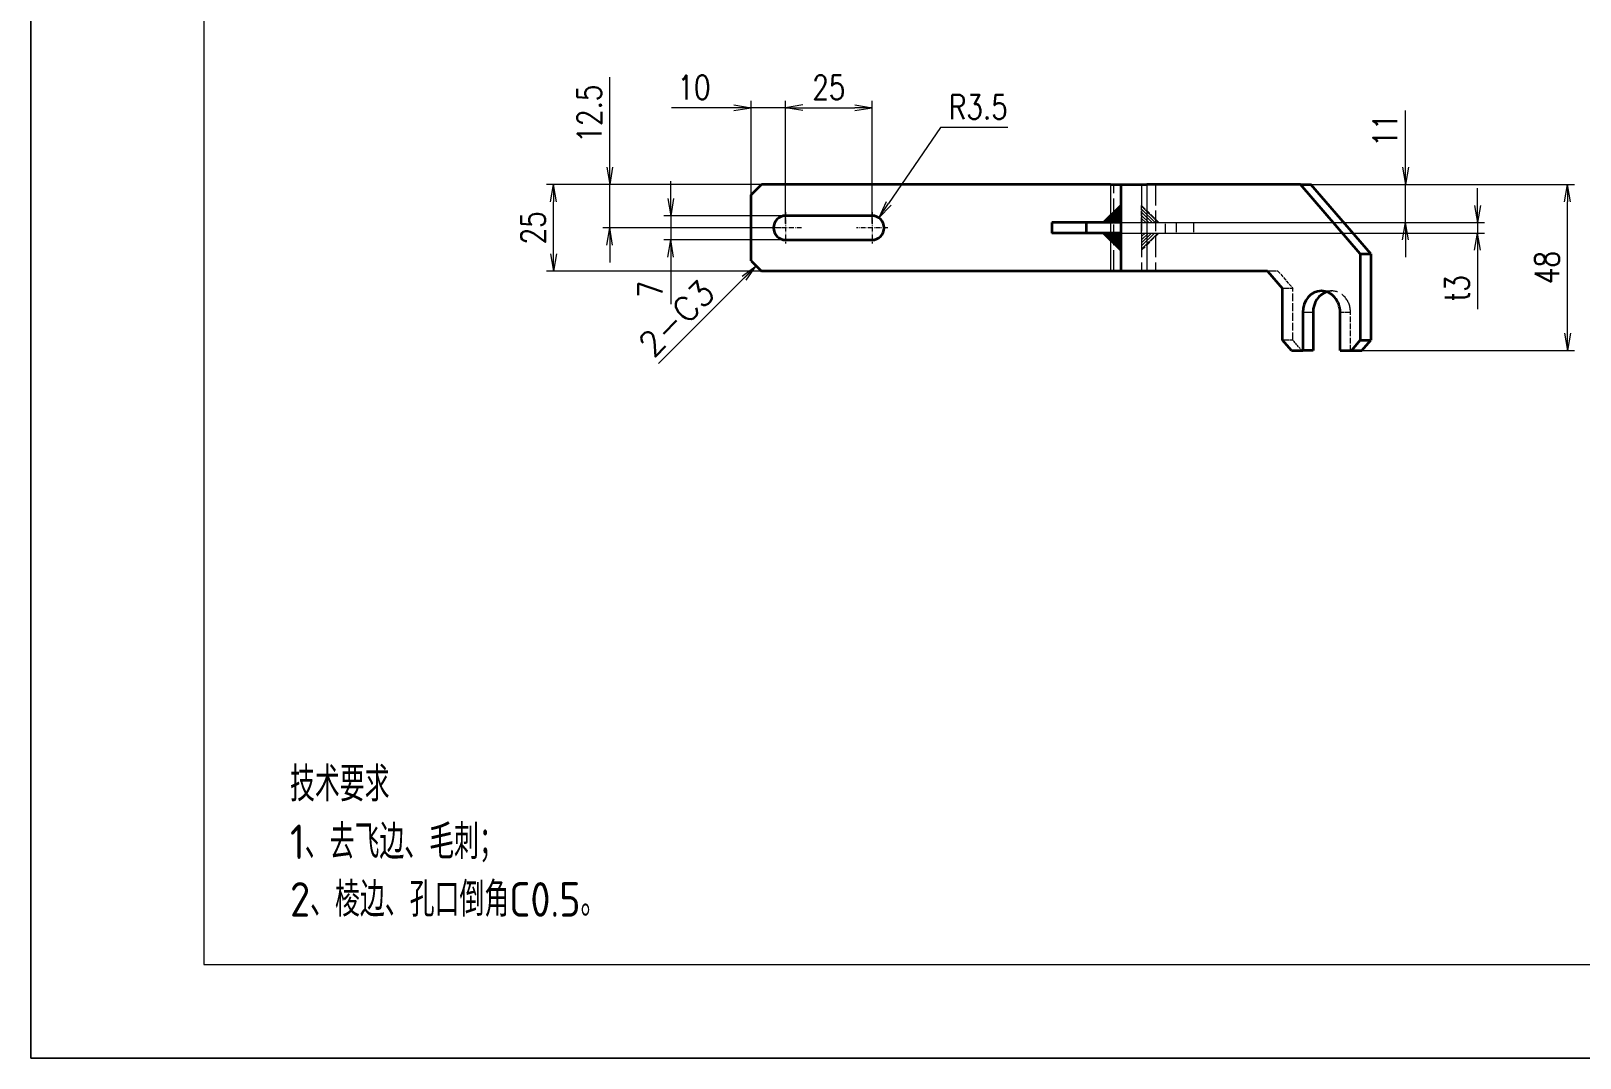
# Model space of a CAD drawing. Header units: millimetres. Extents: x -49572 to 104182, y -50696 to 51993.
# Drawn here: x -46816.6 to -46368.4, y 48892.6 to 49189.6 of the extents above; entities that cross this region are included whole.
import ezdxf
from ezdxf.enums import TextEntityAlignment as Align

# ---------------------------------------------------------------- set-up
doc = ezdxf.new("R2010")
doc.units = ezdxf.units.MM
doc.header["$LTSCALE"] = 0.5
for name, pattern in [('AM_ISO02W050x2', [3.75, 3, -0.75]), ('DASHDOT', [18.5, 12, -3, 0.5, -3]), ('DASHED', [15, 12, -3])]:
    doc.linetypes.add(name, pattern=pattern)
for name, color, linetype, lineweight in [('DIM', 3, 'Continuous', 13), ('DRAWING', 7, 'Continuous', 35), ('HIDDEN', 1, 'AM_ISO02W050x2', 18), ('图框', 7, 'Continuous', 18), ('标注线', 3, 'Continuous', 18), ('粗实线', 7, 'Continuous', 35), ('虚线', 1, 'AM_ISO02W050x2', 18)]:
    doc.layers.add(name, color=color, linetype=linetype, lineweight=lineweight)
doc.layers.add('打印', color=7, linetype='Continuous', lineweight=15, plot=False)
doc.layers.add('打印-禁用', color=7, linetype='Continuous', lineweight=15, plot=False)
doc.styles.add('DIM', font='romans.shx', dxfattribs={"width": 0.8, "bigfont": 'bigfont.shx'})
doc.styles.add('机械长仿宋', font='gbenor.shx', dxfattribs={"height": 1, "bigfont": 'gbcbig.shx'})
doc.dimstyles.new('DEH 1-2$0', dxfattribs={"dimscale": 2, "dimtxt": 3.5, "dimasz": 2.5, "dimexe": 1, "dimexo": 0.625, "dimgap": 1.2, "dimtad": 1, "dimdsep": 46, "dimtxsty": 'DIM', "dimblk": 'OPEN', "dimcen": 0, "dimclrd": 8, "dimclre": 8, "dimclrt": 2, "dimazin": 2, "dimtfac": 0.5, "dimtmove": 0, "dimatfit": 3, "dimldrblk": 'OPEN', "dimfxl": 0, "dimtolj": 2, "dimlwd": 13, "dimlwe": 13, "dimarcsym": 0})
doc.dimstyles.new('DEH 1-2$4', dxfattribs={"dimscale": 2, "dimtxt": 3.5, "dimasz": 2.5, "dimexe": 1, "dimexo": 0.625, "dimgap": 1.2, "dimtad": 1, "dimtoh": 1, "dimdsep": 46, "dimtxsty": 'DIM', "dimblk": 'OPEN', "dimcen": 0, "dimclrd": 8, "dimclre": 8, "dimclrt": 2, "dimazin": 2, "dimtfac": 0.5, "dimtofl": 0, "dimtmove": 0, "dimatfit": 3, "dimldrblk": 'OPEN', "dimfxl": 0, "dimtolj": 2, "dimlwd": 18, "dimlwe": 18, "dimarcsym": 0})
doc.dimstyles.new('LAM1-1', dxfattribs={"dimtxt": 3.5, "dimasz": 2.5, "dimexe": 1, "dimexo": 0.625, "dimgap": 1.2, "dimtad": 3, "dimdsep": 46, "dimtxsty": 'DIM', "dimblk": 'OPEN', "dimcen": 0, "dimclrd": 3, "dimclre": 3, "dimclrt": 2, "dimazin": 2, "dimtfac": 0.5, "dimtmove": 0, "dimatfit": 3, "dimldrblk": 'OPEN', "dimfxl": 0, "dimlwd": 13, "dimlwe": 13, "dimarcsym": 0})

# ---------------------------------------------------------------- blocks, each defined once
blk = doc.blocks.new('GZDEH零件A3图框V01版')
at = {"layer": '图框', "linetype": 'Continuous'}
for p, q in [((2882.49, -1554.46), (2882.49, -1832.96)), ((2882.49, -1832.96), (3272.49, -1832.96))]:
    blk.add_line(p, q, dxfattribs=at)
at = {"layer": '打印-禁用', "linetype": 'Continuous'}
for p, q in [((2857.49, -1549.46), (2857.49, -1846.46)), ((2857.49, -1846.46), (3277.49, -1846.46))]:
    blk.add_line(p, q, dxfattribs=at)
blk = doc.blocks.new('DEH A3')
at = {"layer": '图框'}
blk.add_blockref('GZDEH零件A3图框V01版', (-2857.49, 1846.46), dxfattribs=at)
blk = doc.blocks.new('WELDING_5')
at = {"layer": '粗实线'}
blk.add_hatch(color=256, dxfattribs=at).paths.add_polyline_path([(0, 5), (0, 0), (5, 0)])
for q in [(0, 5), (5, 0)]:
    blk.add_line((0, 0), q, dxfattribs=at)
blk.add_lwpolyline([(0, 5), (5, 0)], dxfattribs=at)
blk = doc.blocks.new('WELDING_5_H')
at = {"layer": '虚线'}
h = blk.add_hatch(dxfattribs=at)
h.set_pattern_fill('ANSI31', color=256, scale=0.2, angle=90, style=0)
h.paths.add_polyline_path([(0, 5), (0, 0), (5, 0)])
for q in [(0, 5), (5, 0)]:
    blk.add_line((0, 0), q, dxfattribs=at)
blk.add_lwpolyline([(0, 5), (5, 0)], dxfattribs=at)
blk = doc.blocks.new('_Open')
at = {"color": 0, "linetype": 'ByBlock', "lineweight": -2}
for p, q in [((-1, 0.167), (0, 0)), ((-1, -0.167), (0, 0)), ((0, 0), (-1, 0))]:
    blk.add_line(p, q, dxfattribs=at)
blk = doc.blocks.new('*D56')
at = {"layer": 'Defpoints', "color": 0, "transparency": 16777216}
for p in [(-46665.39, 49145.2), (-46553.47, 49145.2), (-46557.79, 49120.2)]:
    blk.add_point(p, dxfattribs=at)
at = {"layer": '标注线', "color": 8, "lineweight": 13, "transparency": 16777216}
for p, q in [((-46554.72, 49145.2), (-46667.39, 49145.2)), ((-46665.39, 49125.2), (-46665.39, 49140.2)), ((-46559.04, 49120.2), (-46667.39, 49120.2))]:
    blk.add_line(p, q, dxfattribs=at)
at = {"layer": '标注线', "color": 8, "lineweight": 13, "transparency": 16777216, "xscale": 5, "yscale": 5, "zscale": 5}
for p, rotation in [((-46665.39, 49145.2), 90), ((-46665.39, 49120.2), 270)]:
    blk.add_blockref('_Open', p, dxfattribs=dict(at, rotation=rotation))
at = {"layer": '标注线', "color": 2, "transparency": 16777216, "insert": (-46671.29, 49132.7), "char_height": 7, "attachment_point": 5, "rotation": 90, "style": 'DIM'}
blk.add_mtext('\\A2;25', dxfattribs=at)
blk = doc.blocks.new('*D57')
at = {"layer": 'Defpoints', "color": 0, "transparency": 16777216}
for p in [(-46649.14, 49145.2), (-46594.33, 49145.2), (-46598.22, 49132.7)]:
    blk.add_point(p, dxfattribs=at)
at = {"layer": '标注线', "color": 8, "lineweight": 13, "transparency": 16777216}
for p, q in [((-46649.14, 49150.2), (-46649.14, 49176.27)), ((-46595.58, 49145.2), (-46651.14, 49145.2)), ((-46649.14, 49132.7), (-46649.14, 49145.2)), ((-46599.47, 49132.7), (-46651.14, 49132.7)), ((-46649.14, 49127.7), (-46649.14, 49122.7))]:
    blk.add_line(p, q, dxfattribs=at)
at = {"layer": '标注线', "color": 8, "lineweight": 13, "transparency": 16777216, "xscale": 5, "yscale": 5, "zscale": 5}
for p, rotation in [((-46649.14, 49145.2), 270), ((-46649.14, 49132.7), 90)]:
    blk.add_blockref('_Open', p, dxfattribs=dict(at, rotation=rotation))
at = {"layer": '标注线', "color": 2, "transparency": 16777216, "insert": (-46655.04, 49165.73), "char_height": 7, "attachment_point": 5, "rotation": 90, "style": 'DIM'}
blk.add_mtext('\\A2;12.5', dxfattribs=at)
blk = doc.blocks.new('*D58')
at = {"layer": 'Defpoints', "color": 0, "transparency": 16777216}
for p in [(-46608.22, 49167.42), (-46608.22, 49137.39), (-46598.22, 49132.7)]:
    blk.add_point(p, dxfattribs=at)
at = {"layer": '标注线', "color": 8, "lineweight": 13, "transparency": 16777216}
for p, q in [((-46613.22, 49167.42), (-46631.28, 49167.42)), ((-46608.22, 49138.64), (-46608.22, 49169.42)), ((-46598.22, 49167.42), (-46608.22, 49167.42)), ((-46598.22, 49133.95), (-46598.22, 49169.42)), ((-46593.22, 49167.42), (-46588.22, 49167.42))]:
    blk.add_line(p, q, dxfattribs=at)
at = {"layer": '标注线', "color": 8, "lineweight": 13, "transparency": 16777216, "xscale": 5, "yscale": 5, "zscale": 5}
blk.add_blockref('_Open', (-46608.22, 49167.42), dxfattribs=at)
at = {"layer": '标注线', "color": 8, "lineweight": 13, "transparency": 16777216, "xscale": 5, "yscale": 5, "zscale": 5, "rotation": 180}
blk.add_blockref('_Open', (-46598.22, 49167.42), dxfattribs=at)
at = {"layer": '标注线', "color": 2, "transparency": 16777216, "insert": (-46624.75, 49173.32), "char_height": 7, "attachment_point": 5, "style": 'DIM'}
blk.add_mtext('\\A2;10', dxfattribs=at)
blk = doc.blocks.new('*D59')
at = {"layer": 'Defpoints', "color": 0, "transparency": 16777216}
for p in [(-46573.22, 49167.42), (-46598.22, 49132.7), (-46573.22, 49132.7)]:
    blk.add_point(p, dxfattribs=at)
at = {"layer": '标注线', "color": 8, "lineweight": 13, "transparency": 16777216}
for p, q in [((-46598.22, 49133.95), (-46598.22, 49169.42)), ((-46593.22, 49167.42), (-46578.22, 49167.42)), ((-46573.22, 49133.95), (-46573.22, 49169.42))]:
    blk.add_line(p, q, dxfattribs=at)
at = {"layer": '标注线', "color": 8, "lineweight": 13, "transparency": 16777216, "xscale": 5, "yscale": 5, "zscale": 5, "rotation": 180}
blk.add_blockref('_Open', (-46598.22, 49167.42), dxfattribs=at)
at = {"layer": '标注线', "color": 8, "lineweight": 13, "transparency": 16777216, "xscale": 5, "yscale": 5, "zscale": 5}
blk.add_blockref('_Open', (-46573.22, 49167.42), dxfattribs=at)
at = {"layer": '标注线', "color": 2, "transparency": 16777216, "insert": (-46585.72, 49173.32), "char_height": 7, "attachment_point": 5, "style": 'DIM'}
blk.add_mtext('\\A2;25', dxfattribs=at)
blk = doc.blocks.new('*D60')
at = {"layer": 'Defpoints', "color": 0, "transparency": 16777216}
for p in [(-46571.24, 49135.59), (-46573.22, 49132.7)]:
    blk.add_point(p, dxfattribs=at)
at = {"layer": '标注线', "color": 8, "lineweight": 18, "transparency": 16777216}
for p, q in [((-46553.39, 49161.73), (-46568.42, 49139.72)), ((-46533.93, 49161.73), (-46553.39, 49161.73))]:
    blk.add_line(p, q, dxfattribs=at)
at = {"layer": '标注线', "color": 8, "lineweight": 18, "transparency": 16777216, "xscale": 5, "yscale": 5, "zscale": 5, "rotation": 235.6729639181866}
blk.add_blockref('_Open', (-46571.24, 49135.59), dxfattribs=at)
at = {"layer": '标注线', "color": 2, "transparency": 16777216, "insert": (-46542.46, 49167.63), "char_height": 7, "attachment_point": 5, "style": 'DIM'}
blk.add_mtext('\\A2;R3.5', dxfattribs=at)
blk = doc.blocks.new('*D61')
at = {"layer": 'Defpoints', "color": 0, "transparency": 16777216}
for p in [(-46583.45, 49136.2), (-46631.46, 49129.2), (-46583.45, 49129.2)]:
    blk.add_point(p, dxfattribs=at)
at = {"layer": '标注线', "color": 8, "lineweight": 13, "transparency": 16777216}
for p, q in [((-46631.46, 49141.2), (-46631.46, 49146.2)), ((-46584.7, 49136.2), (-46633.46, 49136.2)), ((-46631.46, 49136.2), (-46631.46, 49129.2)), ((-46584.7, 49129.2), (-46633.46, 49129.2)), ((-46631.46, 49124.2), (-46631.46, 49110.67))]:
    blk.add_line(p, q, dxfattribs=at)
at = {"layer": '标注线', "color": 8, "lineweight": 13, "transparency": 16777216, "xscale": 5, "yscale": 5, "zscale": 5}
for p, rotation in [((-46631.46, 49136.2), 270), ((-46631.46, 49129.2), 90)]:
    blk.add_blockref('_Open', p, dxfattribs=dict(at, rotation=rotation))
at = {"layer": '标注线', "color": 2, "transparency": 16777216, "insert": (-46637.36, 49114.93), "char_height": 7, "attachment_point": 5, "rotation": 90, "style": 'DIM'}
blk.add_mtext('\\A2;7', dxfattribs=at)
blk = doc.blocks.new('*D62')
at = {"layer": 'Defpoints', "color": 0, "transparency": 16777216}
for p in [(-46515.77, 49145.2), (-46418.86, 49145.2), (-46515.77, 49134.2)]:
    blk.add_point(p, dxfattribs=at)
at = {"layer": '标注线', "color": 8, "lineweight": 13, "transparency": 16777216}
for p, q in [((-46418.86, 49150.2), (-46418.86, 49166.67)), ((-46514.52, 49145.2), (-46416.86, 49145.2)), ((-46418.86, 49134.2), (-46418.86, 49145.2)), ((-46514.52, 49134.2), (-46416.86, 49134.2)), ((-46418.86, 49129.2), (-46418.86, 49124.2))]:
    blk.add_line(p, q, dxfattribs=at)
at = {"layer": '标注线', "color": 8, "lineweight": 13, "transparency": 16777216, "xscale": 5, "yscale": 5, "zscale": 5}
for p, rotation in [((-46418.86, 49145.2), 270), ((-46418.86, 49134.2), 90)]:
    blk.add_blockref('_Open', p, dxfattribs=dict(at, rotation=rotation))
at = {"layer": '标注线', "color": 2, "transparency": 16777216, "insert": (-46424.76, 49160.93), "char_height": 7, "attachment_point": 5, "rotation": 90, "style": 'DIM'}
blk.add_mtext('\\A2;11', dxfattribs=at)
blk = doc.blocks.new('*D63')
at = {"layer": 'Defpoints', "color": 0, "transparency": 16777216}
for p in [(-46517.31, 49134.2), (-46517.31, 49131.2), (-46398.04, 49131.2)]:
    blk.add_point(p, dxfattribs=at)
at = {"layer": '标注线', "color": 8, "lineweight": 13, "transparency": 16777216}
for p, q in [((-46398.04, 49139.2), (-46398.04, 49144.2)), ((-46516.06, 49134.2), (-46396.04, 49134.2)), ((-46516.06, 49131.2), (-46396.04, 49131.2)), ((-46398.04, 49134.2), (-46398.04, 49131.2)), ((-46398.04, 49126.2), (-46398.04, 49109.2))]:
    blk.add_line(p, q, dxfattribs=at)
at = {"layer": '标注线', "color": 8, "lineweight": 13, "transparency": 16777216, "xscale": 5, "yscale": 5, "zscale": 5}
for p, rotation in [((-46398.04, 49134.2), 270), ((-46398.04, 49131.2), 90)]:
    blk.add_blockref('_Open', p, dxfattribs=dict(at, rotation=rotation))
at = {"layer": '标注线', "color": 2, "transparency": 16777216, "insert": (-46403.94, 49115.2), "char_height": 7, "attachment_point": 5, "rotation": 90, "style": 'DIM'}
blk.add_mtext('\\A2;{\\Fromans,bigfont|c134;t}3', dxfattribs=at)
blk = doc.blocks.new('*D64')
at = {"layer": 'Defpoints', "color": 0, "transparency": 16777216}
for p in [(-46456.14, 49145.2), (-46371.99, 49145.2), (-46434.53, 49097.2)]:
    blk.add_point(p, dxfattribs=at)
at = {"layer": '标注线', "color": 8, "lineweight": 13, "transparency": 16777216}
for p, q in [((-46454.89, 49145.2), (-46369.99, 49145.2)), ((-46371.99, 49102.2), (-46371.99, 49140.2)), ((-46433.28, 49097.2), (-46369.99, 49097.2))]:
    blk.add_line(p, q, dxfattribs=at)
at = {"layer": '标注线', "color": 8, "lineweight": 13, "transparency": 16777216, "xscale": 5, "yscale": 5, "zscale": 5}
for p, rotation in [((-46371.99, 49145.2), 90), ((-46371.99, 49097.2), 270)]:
    blk.add_blockref('_Open', p, dxfattribs=dict(at, rotation=rotation))
at = {"layer": '标注线', "color": 2, "transparency": 16777216, "insert": (-46377.89, 49121.2), "char_height": 7, "attachment_point": 5, "rotation": 90, "style": 'DIM'}
blk.add_mtext('\\A2;48', dxfattribs=at)
blk = doc.blocks.new('CHAMFER_DIM_L')
at = {"layer": 'DIM', "color": 2, "style": 'DIM'}
blk.add_attdef('000', text='', height=3.5, rotation=270, dxfattribs=at).set_placement((0, 7), align=Align.BOTTOM_RIGHT)
at = {"layer": 'DIM'}
blk.add_leader([(0, 0), (0, 20)], dimstyle='LAM1-1', dxfattribs=at)

msp = doc.modelspace()

# ---------------------------------------------------------------- linework, layer by layer
at = {"color": 7, "lineweight": 35, "ltscale": 0.106066}
for p, q in [((-46608.216, 49142.2), (-46605.216, 49145.2)), ((-46608.216, 49123.2), (-46605.216, 49120.2))]:
    msp.add_line(p, q, dxfattribs=at)
at = {"color": 7, "lineweight": 35}
for p, q in [((-46504.216, 49145.2), (-46605.216, 49145.2)), ((-46501.216, 49145.2), (-46501.216, 49120.2)), ((-46449.255, 49145.2), (-46493.716, 49145.2)), ((-46431.933, 49125.2), (-46449.255, 49145.2)), ((-46428.933, 49125.2), (-46446.255, 49145.2)), ((-46573.216, 49136.2), (-46598.216, 49136.2)), ((-46598.216, 49129.2), (-46573.216, 49129.2)), ((-46431.933, 49125.2), (-46431.933, 49100.2)), ((-46428.933, 49125.2), (-46428.933, 49100.2)), ((-46504.216, 49120.2), (-46605.216, 49120.2)), ((-46458.78, 49120.2), (-46493.716, 49120.2))]:
    msp.add_line(p, q, dxfattribs=at)
at = {"color": 7, "lineweight": 13, "ltscale": 0.275}
for p, q in [((-46504.216, 49145.2), (-46504.216, 49134.2)), ((-46504.216, 49131.2), (-46504.216, 49120.2))]:
    msp.add_line(p, q, dxfattribs=at)
at = {"color": 7, "lineweight": 35, "ltscale": 0.075}
for p, q in [((-46504.216, 49145.2), (-46501.216, 49145.2)), ((-46449.255, 49145.2), (-46446.255, 49145.2)), ((-46521.216, 49134.2), (-46521.216, 49131.2)), ((-46511.216, 49134.2), (-46511.216, 49131.2)), ((-46501.216, 49134.2), (-46501.216, 49131.2)), ((-46431.933, 49125.2), (-46428.933, 49125.2)), ((-46501.216, 49120.2), (-46504.216, 49120.2)), ((-46431.933, 49100.2), (-46428.933, 49100.2)), ((-46445.604, 49097.2), (-46448.604, 49097.2)), ((-46434.532, 49097.2), (-46431.532, 49097.2))]:
    msp.add_line(p, q, dxfattribs=at)
at = {"color": 1, "linetype": 'DASHED', "lineweight": 13}
for p, q in [((-46503.216, 49120.2), (-46503.216, 49145.2)), ((-46495.216, 49145.2), (-46495.216, 49120.2)), ((-46491.216, 49145.2), (-46491.216, 49120.2))]:
    msp.add_line(p, q, dxfattribs=at)
at = {"color": 7, "lineweight": 35, "ltscale": 0.1875}
for p, q in [((-46501.216, 49145.2), (-46493.716, 49145.2)), ((-46493.716, 49120.2), (-46501.216, 49120.2))]:
    msp.add_line(p, q, dxfattribs=at)
at = {"color": 7, "lineweight": 13}
msp.add_line((-46493.716, 49145.2), (-46493.716, 49120.2), dxfattribs=at)
at = {"color": 7, "lineweight": 35, "ltscale": 0.475}
msp.add_line((-46608.216, 49123.2), (-46608.216, 49142.2), dxfattribs=at)
at = {"color": 2, "linetype": 'DASHDOT', "lineweight": 13, "ltscale": 0.227502}
for p, q in [((-46598.216, 49137.25), (-46598.216, 49128.15)), ((-46573.216, 49137.25), (-46573.216, 49128.15))]:
    msp.add_line(p, q, dxfattribs=at)
at = {"color": 2, "linetype": 'DASHDOT', "lineweight": 13, "ltscale": 0.22749}
for p, q in [((-46593.666, 49132.7), (-46602.765, 49132.7)), ((-46568.666, 49132.7), (-46577.765, 49132.7))]:
    msp.add_line(p, q, dxfattribs=at)
at = {"color": 7, "lineweight": 35, "ltscale": 0.25}
for p, q in [((-46511.216, 49134.2), (-46521.216, 49134.2)), ((-46511.216, 49131.2), (-46521.216, 49131.2)), ((-46501.216, 49134.2), (-46511.216, 49134.2)), ((-46501.216, 49131.2), (-46511.216, 49131.2))]:
    msp.add_line(p, q, dxfattribs=at)
at = {"color": 1, "linetype": 'DASHED', "lineweight": 13, "ltscale": 0.075}
for p, q in [((-46511.216, 49131.2), (-46511.216, 49134.2)), ((-46504.216, 49134.2), (-46504.216, 49131.2)), ((-46495.216, 49131.2), (-46495.216, 49134.2)), ((-46488.288, 49131.2), (-46488.288, 49134.2)), ((-46485.216, 49134.2), (-46485.216, 49131.2)), ((-46480.216, 49134.2), (-46480.216, 49131.2)), ((-46455.78, 49120.2), (-46458.78, 49120.2)), ((-46451.45, 49115.2), (-46454.45, 49115.2)), ((-46443.192, 49114.45), (-46440.192, 49114.45)), ((-46434.779, 49108.2), (-46437.779, 49108.2)), ((-46451.45, 49100.2), (-46454.45, 49100.2))]:
    msp.add_line(p, q, dxfattribs=at)
at = {"color": 1, "linetype": 'DASHED', "lineweight": 13, "ltscale": 0.173193}
for p, q in [((-46495.216, 49134.2), (-46488.288, 49134.2)), ((-46495.216, 49131.2), (-46488.288, 49131.2))]:
    msp.add_line(p, q, dxfattribs=at)
at = {"color": 1, "linetype": 'DASHED', "lineweight": 13, "ltscale": 0.201807}
for p, q in [((-46488.288, 49134.2), (-46480.216, 49134.2)), ((-46488.288, 49131.2), (-46480.216, 49131.2))]:
    msp.add_line(p, q, dxfattribs=at)
at = {"color": 7, "lineweight": 35, "ltscale": 0.165359}
msp.add_line((-46458.78, 49120.2), (-46454.45, 49115.2), dxfattribs=at)
at = {"color": 1, "linetype": 'DASHED', "lineweight": 13, "ltscale": 0.165359}
msp.add_line((-46455.78, 49120.2), (-46451.45, 49115.2), dxfattribs=at)
at = {"color": 7, "lineweight": 35, "ltscale": 0.375}
msp.add_line((-46454.45, 49100.2), (-46454.45, 49115.2), dxfattribs=at)
at = {"color": 1, "linetype": 'DASHED', "lineweight": 13, "ltscale": 0.375}
msp.add_line((-46451.45, 49100.2), (-46451.45, 49115.2), dxfattribs=at)
at = {"color": 7, "lineweight": 13, "ltscale": 0.075}
msp.add_line((-46445.604, 49108.2), (-46448.604, 49108.2), dxfattribs=at)
at = {"color": 7, "lineweight": 35, "ltscale": 0.275}
for p, q in [((-46448.604, 49108.2), (-46448.604, 49097.2)), ((-46445.604, 49108.2), (-46445.604, 49097.2)), ((-46437.779, 49097.2), (-46437.779, 49108.2))]:
    msp.add_line(p, q, dxfattribs=at)
at = {"color": 1, "linetype": 'DASHED', "lineweight": 13, "ltscale": 0.275}
msp.add_line((-46434.779, 49097.2), (-46434.779, 49108.2), dxfattribs=at)
at = {"color": 7, "lineweight": 35, "ltscale": 0.099209}
msp.add_line((-46451.852, 49097.2), (-46454.45, 49100.2), dxfattribs=at)
at = {"color": 1, "linetype": 'DASHED', "lineweight": 13, "ltscale": 0.099209}
msp.add_line((-46448.852, 49097.2), (-46451.45, 49100.2), dxfattribs=at)
at = {"color": 7, "lineweight": 35, "ltscale": 0.099225}
for p, q in [((-46431.933, 49100.2), (-46434.532, 49097.2)), ((-46431.532, 49097.2), (-46428.933, 49100.2))]:
    msp.add_line(p, q, dxfattribs=at)
at = {"color": 7, "lineweight": 35, "ltscale": 0.081201}
msp.add_line((-46451.852, 49097.2), (-46448.604, 49097.2), dxfattribs=at)
at = {"color": 7, "lineweight": 35, "ltscale": 0.081177}
msp.add_line((-46437.779, 49097.2), (-46434.532, 49097.2), dxfattribs=at)
at = {"color": 7, "lineweight": 35}
for centre, start, end in [((-46598.216, 49132.7), 90, 270), ((-46573.216, 49132.7), 270, 90)]:
    msp.add_arc(centre, 3.5, start, end, dxfattribs=at)
for centre, start_param, end_param in [((-46443.192, 49108.2), 3.1415927, 4.712389), ((-46440.192, 49108.2), 3.4223965, 4.712389), ((-46443.192, 49108.2), 1.5707963, 3.1415927)]:
    msp.add_ellipse(centre, major_axis=(0, -6.25), ratio=0.8660254, start_param=start_param, end_param=end_param, dxfattribs=at)
at = {"color": 1, "linetype": 'DASHED', "lineweight": 13}
for start_param, end_param in [(3.1415927, 3.4223965), (1.5707963, 3.1415927)]:
    msp.add_ellipse((-46440.192, 49108.2), major_axis=(0, -6.25), ratio=0.8660254, start_param=start_param, end_param=end_param, dxfattribs=at)
at = {"layer": '打印'}
msp.add_lwpolyline([(-46816.589, 49486.62), (-45976.589, 49486.62), (-45976.589, 48892.62), (-46816.589, 48892.62)], close=True, dxfattribs=at)

# ---------------------------------------------------------------- block references
at = {"layer": 'DIM', "xscale": 2.000000000000338, "yscale": 2.000000000000338, "zscale": 2.000000000000338, "rotation": 134.9999999998526}
msp.add_blockref('CHAMFER_DIM_L', (-46606.716, 49121.7), dxfattribs=at).add_auto_attribs({'000': '2-C3'})
at = {"layer": 'DRAWING'}
for p, rotation in [((-46501.216, 49134.2), 90), ((-46501.216, 49131.2), 180)]:
    msp.add_blockref('WELDING_5', p, dxfattribs=dict(at, rotation=rotation))
at = {"layer": 'HIDDEN'}
msp.add_blockref('WELDING_5_H', (-46495.216, 49134.2), dxfattribs=at)
at = {"layer": 'HIDDEN', "rotation": 270}
msp.add_blockref('WELDING_5_H', (-46495.216, 49131.2), dxfattribs=at)
at = {"layer": '图框', "xscale": 2, "yscale": 2, "zscale": 2}
msp.add_blockref('DEH A3', (-46816.589, 48892.62), dxfattribs=at)

# ---------------------------------------------------------------- texts
at = {"layer": '标注线', "color": 2, "insert": (-46741.633, 48933.386), "char_height": 10, "width": 229.64922, "attachment_point": 7, "style": '机械长仿宋'}
msp.add_mtext('\\A2;技术要求\\P1、去飞边、毛刺；\\P2、棱边、孔口倒角C0.5。', dxfattribs=at)

# ---------------------------------------------------------------- dimensions: what is measured, and where the dimension line sits
at = {"layer": '标注线'}
for base, p1, p2, picture, middle in [((-46649.145, 49145.2), (-46598.216, 49132.7), (-46594.33, 49145.2), '*D57', (-46655.045, 49165.734)), ((-46418.861, 49145.2), (-46515.775, 49134.2), (-46515.775, 49145.2), '*D62', (-46424.761, 49160.934)), ((-46665.386, 49145.2), (-46557.787, 49120.2), (-46553.473, 49145.2), '*D56', (-46671.286, 49132.7)), ((-46631.462, 49129.2), (-46583.446, 49136.2), (-46583.446, 49129.2), '*D61', (-46637.362, 49114.934))]:
    dim = msp.add_linear_dim(base=base, p1=p1, p2=p2, angle=90, dimstyle='DEH 1-2$0', dxfattribs=at)
    dim.commit()
    dim.dimension.update_dxf_attribs({"geometry": picture, "text_midpoint": middle})
for base, p2, picture, middle in [((-46608.216, 49167.418), (-46608.216, 49137.386), '*D58', (-46624.749, 49173.318)), ((-46573.216, 49167.418), (-46573.216, 49132.7), '*D59', (-46585.716, 49173.318))]:
    dim = msp.add_linear_dim(base=base, p1=(-46598.216, 49132.7), p2=p2, dimstyle='DEH 1-2$0', dxfattribs=at)
    dim.commit()
    dim.dimension.update_dxf_attribs({"geometry": picture, "text_midpoint": middle})
dim = msp.add_radius_dim(center=(-46573.216, 49132.7), mpoint=(-46571.242, 49135.591), dimstyle='DEH 1-2$4', dxfattribs=at)
dim.commit()
dim.dimension.update_dxf_attribs({"geometry": '*D60', "text_midpoint": (-46542.459, 49161.731), "dimtype": 164})
dim = msp.add_linear_dim(base=(-46398.039, 49131.2), p1=(-46517.311, 49134.2), p2=(-46517.311, 49131.2), angle=90, text='{\\Fromans,bigfont|c134;t}<>', dimstyle='DEH 1-2$0', dxfattribs=at)
dim.commit()
dim.dimension.update_dxf_attribs({"geometry": '*D63', "text_midpoint": (-46403.939, 49115.2)})
dim = msp.add_linear_dim(base=(-46371.992, 49145.2), p1=(-46434.532, 49097.2), p2=(-46456.143, 49145.2), angle=90, dimstyle='DEH 1-2$0', dxfattribs=at)
dim.commit()
dim.dimension.update_dxf_attribs({"geometry": '*D64', "text_midpoint": (-46371.992, 49121.2), "dimtype": 160})

doc.saveas('drawing.dxf')
